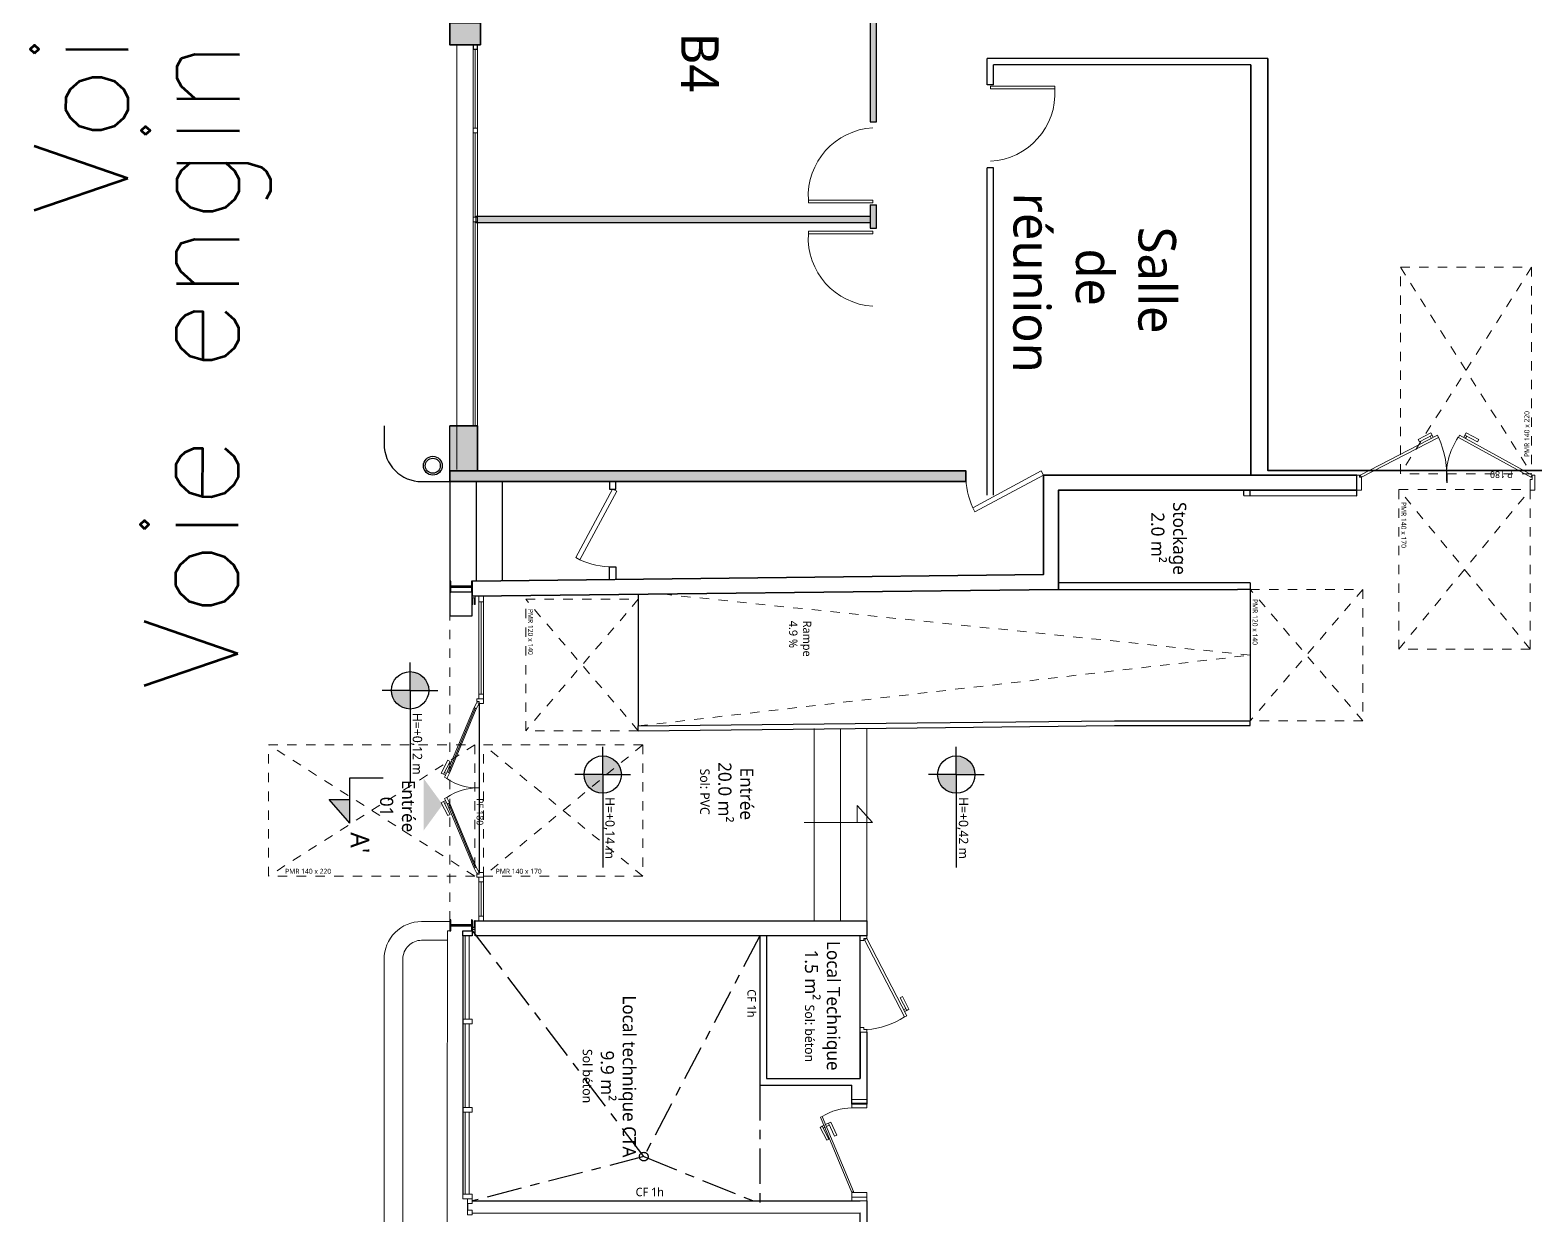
# Model space of a CAD drawing. Extents: x -6460 to -5341, y -3478 to -2628.
# Drawn here: x -6367.52 to -6351.47, y -3285.39 to -3272.76 of the extents above; entities that cross this region are included whole.
import ezdxf

# ---------------------------------------------------------------- set-up
doc = ezdxf.new("R2010")
doc.units = 0
for name, pattern in [('ACAD_ISO03W100', [30, 12, -18]), ('CACHE2', [4.7625, 3.175, -1.5875]), ('CENTER', [2, 1.25, -0.25, 0.25, -0.25])]:
    doc.linetypes.add(name, pattern=pattern)
doc.layers.get('0').update_dxf_attribs({"color": 50, "linetype": 'CONTINUOUS'})
for name, color, linetype in [('11_EPAIS', 4, 'CONTINUOUS'), ('12_MOYEN', 32, 'CONTINUOUS'), ('13_FIN', 6, 'CONTINUOUS'), ('16_GRIS MOYEN', 252, 'CONTINUOUS'), ('17_GRIS CLAIR', 253, 'CONTINUOUS'), ('18_COULEUR', 230, 'CONTINUOUS'), ('22_MOBILIER', 251, 'CONTINUOUS'), ('31_TXT GENERAL', 5, 'CONTINUOUS'), ('32 TXT PARTICULIER', 150, 'CONTINUOUS'), ('33_TXT COTATION', 140, 'CONTINUOUS')]:
    doc.layers.add(name, color=color, linetype=linetype)
doc.layers.add('23_POLY SURFACE', color=211, linetype='CONTINUOUS', plot=False)
for name, color, linetype, lineweight in [('35_PMR', 242, 'CONTINUOUS', 13), ('Ar0- Texte3', 70, 'CONTINUOUS', 15), ('Ar0-Hatch1', 1, 'CONTINUOUS', 5), ('Ar0-Texte1', 144, 'CONTINUOUS', 15), ('Ar0-Texte2', 6, 'CONTINUOUS', 15), ('Ar2-Maçon', 7, 'CONTINUOUS', 35), ('Ar2-Vue-FIN', 9, 'CONTINUOUS', 9), ('Ar6-Cloison', 3, 'CONTINUOUS', 25), ('Ar7-Menuiserie', 4, 'CONTINUOUS', 9), ('Ar7-Porte', 4, 'CONTINUOUS', 9)]:
    doc.layers.add(name, color=color, linetype=linetype, lineweight=lineweight)
doc.layers.get('0').off()
doc.layers.get('Ar0- Texte3').off()
doc.styles.add('arial', font='arial.ttf', dxfattribs={"width": 0.9999})
doc.styles.get("Standard").update_dxf_attribs({"font": 'romans.shx'})

# ---------------------------------------------------------------- blocks, each defined once
blk = doc.blocks.new('porte')
at = {"layer": 'Ar7-Porte', "ltscale": 0.1}
for p, q in [((-0.03, 0.699), (0, 0.699)), ((-0.03, 0), (0, 0))]:
    blk.add_line(p, q, dxfattribs=at)
at = {"layer": 'Ar7-Porte'}
for points in [[(-0.03, 0), (-0.03, 0.699)], [(0, 0), (0, 0.699)]]:
    blk.add_lwpolyline(points, dxfattribs=at)
blk.add_arc((0.043, -0.043), 0.743, 3.3029, 93.3029, dxfattribs=at)
blk = doc.blocks.new('doors 83')
at = {"layer": 'Ar7-Porte'}
blk.add_lwpolyline([(0, 0), (0.731, 0.393), (0.755, 0.349), (0.024, -0.044), (0, 0)], dxfattribs=at)
at = {"layer": 'Ar7-Porte', "ltscale": 0.1}
blk.add_arc((-0.039, -0.005), 0.869, 0.3196, 23.9918, dxfattribs=at)
blk = doc.blocks.new('Altimétrie')
at = {"layer": '17_GRIS CLAIR'}
h = blk.add_hatch(color=256, dxfattribs=at)
h.paths.add_polyline_path([(0, 0.199, 0.414214), (-0.199, 0), (0, 0)])
h.paths.add_polyline_path([(0.199, 0), (0, 0), (0, -0.199, 0.414214)])
at = {"layer": '13_FIN'}
for points in [[(0, 0), (0, 0.297)], [(0, 0), (-0.295, 0)], [(0, 0), (0.989, 0)], [(0, 0), (0, -0.297)]]:
    blk.add_lwpolyline(points, dxfattribs=at)
blk.add_circle((0, 0), 0.199, dxfattribs=at)
blk = doc.blocks.new('120x140')
at = {"linetype": 'ACAD_ISO03W100', "ltscale": 0.005}
for points in [[(1.4, 0), (1.4, -1.2), (0, -1.2), (0, 0), (1.4, 0)], [(0, 0), (1.4, -1.2)], [(1.4, 0), (0, -1.2)]]:
    blk.add_lwpolyline(points, dxfattribs=at)
at = {"linetype": 'ACAD_ISO03W100', "ltscale": 0.005, "insert": (0.102, -1.122), "char_height": 0.05355, "attachment_point": 1, "style": 'arial'}
blk.add_mtext_dynamic_manual_height_columns('{\\fSegoe UI Light|b0|i0|c0|p34;PMR 120 x 140}', width=0.94385, gutter_width=1, heights=[0], dxfattribs=at)
blk = doc.blocks.new('140x220')
at = {"linetype": 'ACAD_ISO03W100', "ltscale": 0.005}
for points in [[(-1.4, 2.2), (0, 2.2), (0, 0), (-1.4, 0), (-1.4, 2.2)], [(-1.4, 2.2), (0, 0)], [(0, 2.2), (-1.4, 0)]]:
    blk.add_lwpolyline(points, dxfattribs=at)
at = {"linetype": 'ACAD_ISO03W100', "ltscale": 0.005, "insert": (-0.078, 0.178), "char_height": 0.05355, "attachment_point": 1, "rotation": 90, "style": 'arial'}
blk.add_mtext_dynamic_manual_height_columns('{\\fSegoe UI Light|b0|i0|c0|p34;PMR 140 x 220}', width=0.94385, gutter_width=1, heights=[0], dxfattribs=at)
blk = doc.blocks.new('140x170')
at = {"linetype": 'ACAD_ISO03W100', "ltscale": 0.005}
for points in [[(-1.4, 1.7), (0, 1.7), (0, 0), (-1.4, 0), (-1.4, 1.7)], [(-1.4, 1.7), (0, 0)], [(0, 1.7), (-1.4, 0)]]:
    blk.add_lwpolyline(points, dxfattribs=at)
at = {"linetype": 'ACAD_ISO03W100', "ltscale": 0.005, "insert": (-0.078, 0.132), "char_height": 0.05355, "attachment_point": 1, "rotation": 90, "style": 'arial'}
blk.add_mtext_dynamic_manual_height_columns('{\\fSegoe UI Light|b0|i0|c0|p34;PMR 140 x 170}', width=0.94385, gutter_width=1, heights=[0], dxfattribs=at)
blk = doc.blocks.new('bp907')
at = {"layer": 'Ar7-Porte'}
for points in [[(0.03, 0.07), (0.853, 0.496), (0.866, 0.472), (0.043, 0.046), (0.03, 0.07)], [(0.648, 0.449), (0.784, 0.519), (0.797, 0.495), (0.661, 0.425), (0.648, 0.449)], [(0.777, 0.485), (0.789, 0.461)], [(0.797, 0.495), (0.809, 0.472)], [(0.03, 0.07), (0, 0.07), (0, 0), (0.05, 0), (0.05, 0.038), (0.03, 0.038), (0.03, 0.07)], [(1, 0.07), (1.03, 0.07), (1.03, 0), (0.98, 0), (0.98, 0.038), (1, 0.038), (1, 0.07)]]:
    blk.add_lwpolyline(points, dxfattribs=at)
at = {"layer": 'Ar7-Porte', "ltscale": 0.1}
blk.add_arc((0.156, 0.011), 0.846, 3.9786, 32.965, dxfattribs=at)
blk = doc.blocks.new('p90160')
at = {"layer": 'Ar7-Porte'}
for points in [[(-0.16, 1.08), (-0.16, 1.04), (0, 1.04), (0, 1.08), (-0.16, 1.08)], [(-0.16, 0.09), (-0.493, 0.891), (-0.475, 0.9), (-0.142, 0.099), (-0.16, 0.09)], [(-0.475, 0.795), (-0.451, 0.807)], [(-0.409, 0.827), (-0.433, 0.816)], [(-0.4, 0.806), (-0.424, 0.795)], [(-0.32, 0.699), (-0.385, 0.838), (-0.409, 0.827), (-0.345, 0.688), (-0.32, 0.699)], [(-0.428, 0.646), (-0.499, 0.782), (-0.475, 0.795), (-0.405, 0.659), (-0.428, 0.646)], [(-0.464, 0.775), (-0.441, 0.787)], [(-0.16, 0.09), (0, 0.09)], [(-0.16, 0.04), (-0.16, 0), (0, 0), (0, 0.04), (-0.16, 0.04)]]:
    blk.add_lwpolyline(points, dxfattribs=at)
for points in [[(-0.16, 0.99), (0, 0.99), (0, 1.04), (-0.16, 1.04)], [(-0.16, 0.04), (0, 0.04), (0, 0.09), (-0.16, 0.09)]]:
    blk.add_lwpolyline(points, close=True, dxfattribs=at)
at = {"layer": 'Ar7-Porte', "ltscale": 0.1}
blk.add_arc((-0.16, 0.395), 0.595, 89.9901, 121.9106, dxfattribs=at)

msp = doc.modelspace()

# ---------------------------------------------------------------- hatches: boundary and pattern name
at = {"layer": '18_COULEUR'}
for points in [[(-6363.32, -3280.742), (-6363.32, -3281.291), (-6363.119, -3281.017)], [(-6364.108, -3280.962), (-6364.329, -3280.962), (-6364.108, -3281.214)]]:
    msp.add_hatch(color=256, dxfattribs=at).paths.add_polyline_path(points)
at = {"layer": 'Ar0-Hatch1', "ltscale": 0.1}
h = msp.add_hatch(color=256, dxfattribs=at)
h.dxf.hatch_style = 1
h.paths.add_polyline_path([(-6361.601, -3229.391), (-6362.991, -3229.385), (-6362.989, -3232.703), (-6362.804, -3232.703), (-6362.804, -3232.703), (-6362.755, -3232.703), (-6362.755, -3229.882), (-6361.602, -3229.885)])
h.paths.add_polyline_path([(-6357.511, -3229.412), (-6359.778, -3229.401), (-6359.78, -3229.891), (-6357.514, -3229.898), (-6357.514, -3229.853), (-6357.514, -3229.853)])
h.paths.add_polyline_path([(-6353.549, -3229.432), (-6355.712, -3229.421), (-6355.714, -3229.903), (-6353.552, -3229.91), (-6353.552, -3229.865), (-6353.551, -3229.865)])
h.paths.add_polyline_path([(-6349.594, -3229.452), (-6351.739, -3229.441), (-6351.74, -3229.915), (-6349.597, -3229.922)])
h.paths.add_polyline_path([(-6345.617, -3229.472), (-6347.753, -3229.461), (-6347.755, -3229.928), (-6345.619, -3229.934), (-6345.619, -3229.889), (-6345.619, -3229.889)])
h.paths.add_polyline_path([(-6341.633, -3229.491), (-6343.785, -3229.481), (-6343.786, -3229.94), (-6341.638, -3229.946), (-6341.638, -3229.901), (-6341.635, -3229.901)])
h.paths.add_polyline_path([(-6338.225, -3229.509), (-6339.804, -3229.501), (-6339.805, -3229.952), (-6338.72, -3229.955), (-6338.72, -3277.426), (-6338.225, -3277.426)])
h.paths.add_polyline_path([(-6360.6, -3237.971), (-6358.509, -3237.971), (-6358.509, -3239.161), (-6358.794, -3239.161), (-6358.794, -3239.449), (-6358.434, -3239.449), (-6358.437, -3237.822), (-6358.513, -3237.822), (-6358.513, -3237.898), (-6360.702, -3237.898), (-6360.702, -3239.298), (-6362.715, -3239.298), (-6362.715, -3239.389), (-6360.711, -3239.389), (-6360.711, -3239.474), (-6360.6, -3239.474)])
h.paths.add_polyline_path([(-6360.599, -3240.263), (-6360.708, -3240.263), (-6360.708, -3240.285), (-6362.985, -3240.285), (-6362.985, -3240.438), (-6360.599, -3240.436), (-6360.599, -3240.374)])
h.paths.add_polyline_path([(-6359.767, -3248.698), (-6360.525, -3248.698), (-6360.525, -3247.934), (-6360.623, -3247.934), (-6360.623, -3248.74), (-6362.98, -3248.74), (-6362.98, -3249.89), (-6362.795, -3249.89), (-6362.795, -3249.89), (-6362.746, -3249.89), (-6362.727, -3249.89), (-6362.727, -3248.933), (-6360.522, -3248.933), (-6360.522, -3248.858), (-6359.767, -3248.858)])
h.paths.add_polyline_path([(-6354.332, -3258.259), (-6363.017, -3258.279), (-6363.017, -3258.556), (-6354.345, -3258.628)])
h.paths.add_polyline_path([(-6357.077, -3248.707), (-6358.989, -3248.707), (-6358.989, -3248.867), (-6358.846, -3248.867), (-6358.846, -3249.085), (-6358.447, -3249.085), (-6358.447, -3248.877), (-6357.905, -3248.877), (-6357.905, -3248.873), (-6357.077, -3248.873)])
h.paths.add_polyline_path([(-6355.396, -3248.729), (-6356.287, -3248.729), (-6356.287, -3248.89), (-6355.396, -3248.89)])
h.paths.add_polyline_path([(-6354.47, -3248.717), (-6354.881, -3248.717), (-6354.881, -3249.095), (-6354.47, -3249.095)])
h.paths.add_polyline_path([(-6346.477, -3248.949), (-6342.857, -3248.949), (-6342.857, -3249.178), (-6342.567, -3249.178), (-6342.567, -3248.964), (-6341.175, -3248.964), (-6341.175, -3249.263), (-6341.035, -3249.263), (-6341.035, -3248.833), (-6342.566, -3248.833), (-6342.566, -3248.871), (-6342.854, -3248.871), (-6342.854, -3248.814), (-6346.974, -3248.814), (-6346.976, -3249.607), (-6346.823, -3249.607), (-6346.823, -3249.198), (-6346.477, -3249.198)])
h.paths.add_polyline_path([(-6354.346, -3251.648), (-6355.396, -3251.648), (-6355.396, -3248.89), (-6355.456, -3248.89), (-6355.456, -3251.638), (-6357.905, -3251.638), (-6357.905, -3248.877), (-6357.993, -3248.877), (-6357.993, -3251.638), (-6362.743, -3251.638), (-6362.743, -3251.81), (-6354.491, -3251.81), (-6354.491, -3251.837), (-6354.346, -3251.837)])
h.paths.add_polyline_path([(-6360.822, -3241.567), (-6361.258, -3241.567), (-6361.258, -3241.522), (-6361.336, -3241.522), (-6361.336, -3241.54), (-6361.337, -3241.564), (-6362.733, -3241.564), (-6362.733, -3241.642), (-6360.94, -3241.642), (-6360.94, -3242.375), (-6360.856, -3242.375), (-6360.866, -3241.637), (-6360.822, -3241.637)])
h.paths.add_polyline_path([(-6358.433, -3240.148), (-6358.506, -3240.148), (-6358.506, -3240.375), (-6360.599, -3240.375), (-6360.599, -3240.436), (-6360.009, -3240.436), (-6360.009, -3240.744), (-6359.929, -3240.744), (-6359.929, -3240.44), (-6358.508, -3240.44), (-6358.508, -3241.58), (-6359.934, -3241.58), (-6359.934, -3241.562), (-6360.01, -3241.562), (-6360.01, -3241.586), (-6360.043, -3241.586), (-6360.043, -3241.648), (-6358.503, -3241.648), (-6358.503, -3242.34), (-6358.433, -3242.34)])
h.paths.add_polyline_path([(-6358.435, -3243.259), (-6358.521, -3243.259), (-6358.521, -3243.307), (-6359.496, -3243.307), (-6359.496, -3243.403), (-6358.525, -3243.403), (-6358.525, -3245.174), (-6362.749, -3245.174), (-6362.749, -3245.076), (-6362.801, -3245.076), (-6362.982, -3245.076), (-6362.982, -3245.288), (-6360.628, -3245.286), (-6360.628, -3246.062), (-6360.537, -3246.062), (-6360.537, -3245.347), (-6358.435, -3245.347)])
h.paths.add_polyline_path([(-6360.385, -3243.304), (-6360.881, -3243.304), (-6360.881, -3243.254), (-6360.91, -3243.254), (-6360.91, -3243.283), (-6360.94, -3243.283), (-6360.94, -3243.31), (-6362.739, -3243.31), (-6362.739, -3243.38), (-6361.295, -3243.38), (-6361.295, -3243.478), (-6361.205, -3243.478), (-6361.205, -3243.385), (-6360.385, -3243.385)])
h.paths.add_polyline_path([(-6358.44, -3234.615), (-6358.307, -3234.482), (-6358.363, -3234.423), (-6358.514, -3234.587), (-6358.511, -3234.681), (-6362.73, -3234.655), (-6362.73, -3234.722), (-6358.514, -3234.753), (-6358.514, -3236.93), (-6358.437, -3236.925)])
h.paths.add_polyline_path([(-6357.533, -3233.705), (-6357.475, -3233.705), (-6357.475, -3233.635), (-6357.529, -3233.635), (-6357.529, -3232.652), (-6357.606, -3232.652), (-6357.606, -3233.67), (-6357.715, -3233.801), (-6357.67, -3233.859)])
h.paths.add_polyline_path([(-6352.012, -3235.178), (-6356.984, -3235.178), (-6356.984, -3238.274), (-6356.899, -3238.274), (-6356.899, -3235.261), (-6354.049, -3235.261), (-6354.049, -3239.25), (-6353.98, -3239.25), (-6353.98, -3235.271), (-6352.012, -3235.271)])
h.paths.add_polyline_path([(-6357.514, -3229.903), (-6357.514, -3229.898), (-6357.622, -3229.897), (-6357.622, -3231.775), (-6357.523, -3231.775)])
h.paths.add_polyline_path([(-6347.954, -3235.199), (-6348.096, -3235.199), (-6348.096, -3239.285), (-6350.49, -3239.285), (-6350.49, -3239.205), (-6350.784, -3239.205), (-6350.784, -3239.268), (-6350.948, -3239.268), (-6350.948, -3239.25), (-6354.049, -3239.25), (-6354.049, -3239.26), (-6354.504, -3239.26), (-6354.504, -3239.165), (-6354.808, -3239.165), (-6354.808, -3239.248), (-6356.976, -3239.248), (-6356.976, -3245.314), (-6355.986, -3245.314), (-6355.986, -3245.146), (-6356.816, -3245.146), (-6356.816, -3239.389), (-6354.807, -3239.389), (-6354.807, -3239.472), (-6354.496, -3239.472), (-6354.496, -3239.404), (-6352.386, -3239.415), (-6350.782, -3239.415), (-6350.782, -3239.487), (-6350.483, -3239.487), (-6350.483, -3239.423), (-6348.102, -3239.423), (-6348.102, -3245.195), (-6350.071, -3245.195), (-6350.071, -3245.354), (-6347.952, -3245.354), (-6347.952, -3244.242), (-6347.902, -3244.242), (-6347.902, -3244.082), (-6347.954, -3244.082)])
h.paths.add_polyline_path([(-6350.833, -3235.187), (-6351.066, -3235.187), (-6351.066, -3235.266), (-6351.032, -3235.266), (-6351.032, -3239.25), (-6350.948, -3239.25), (-6350.948, -3235.279), (-6350.833, -3235.279)])
h.paths.add_polyline_path([(-6348.096, -3235.199), (-6349.946, -3235.199), (-6349.946, -3235.282), (-6348.096, -3235.282)], flags=17)
h.paths.add_polyline_path([(-6346.823, -3235.231), (-6346.977, -3235.231), (-6346.977, -3245.759), (-6346.823, -3245.759), (-6346.823, -3239.505), (-6346.49, -3239.505), (-6346.49, -3239.452), (-6342.831, -3239.452), (-6342.831, -3239.539), (-6342.522, -3239.539), (-6342.522, -3239.478), (-6338.72, -3239.478), (-6338.72, -3239.327), (-6342.523, -3239.327), (-6342.523, -3239.225), (-6342.852, -3239.225), (-6342.852, -3239.301), (-6344.005, -3239.301), (-6346.493, -3239.288), (-6346.493, -3239.215), (-6346.823, -3239.215)])
h.paths.add_polyline_path([(-6345.087, -3235.231), (-6346.823, -3235.231), (-6346.823, -3235.295), (-6345.087, -3235.295)], flags=17)
h.paths.add_polyline_path([(-6343.348, -3235.234), (-6344.203, -3235.227), (-6344.203, -3235.305), (-6344.085, -3235.305), (-6344.085, -3239.288), (-6344.005, -3239.288), (-6344.005, -3235.303), (-6343.348, -3235.303)])
h.paths.add_polyline_path([(-6338.72, -3235.245), (-6341.713, -3235.244), (-6341.722, -3235.058), (-6341.795, -3235.061), (-6341.795, -3235.246), (-6342.457, -3235.238), (-6342.457, -3235.308), (-6338.72, -3235.308)])
h.paths.add_polyline_path([(-6346.83, -3250.6), (-6346.978, -3250.6), (-6346.978, -3251.684), (-6352.195, -3251.684), (-6352.195, -3256.871), (-6352.042, -3256.871), (-6352.042, -3251.86), (-6346.999, -3251.86), (-6346.999, -3258.344), (-6352.042, -3258.344), (-6352.042, -3257.756), (-6352.186, -3257.756), (-6352.186, -3258.668), (-6347.554, -3258.668), (-6347.554, -3259.151), (-6347.405, -3259.151), (-6347.405, -3258.693), (-6341.218, -3258.693), (-6341.218, -3258.78), (-6341.074, -3258.78), (-6341.074, -3258.703), (-6340.204, -3258.703), (-6340.204, -3250.287), (-6341.038, -3250.287), (-6341.038, -3250.145), (-6341.185, -3250.145), (-6341.185, -3250.44), (-6340.38, -3250.44), (-6340.38, -3258.365), (-6346.83, -3258.365)])
h.paths.add_polyline_path([(-6362.744, -3262.331), (-6362.973, -3262.331), (-6362.972, -3263.314), (-6362.812, -3263.313), (-6362.812, -3263.313), (-6362.763, -3263.313), (-6362.744, -3263.313)])
h.paths.add_polyline_path([(-6362.717, -3272.686), (-6363.043, -3272.686), (-6363.043, -3272.919), (-6362.717, -3272.919)])
h.paths.add_polyline_path([(-6350.431, -3267.809), (-6350.952, -3267.809), (-6350.952, -3268.404), (-6350.431, -3268.404)])
h.paths.add_polyline_path([(-6346.406, -3267.809), (-6346.927, -3267.809), (-6346.927, -3268.404), (-6346.406, -3268.404)])
h.paths.add_polyline_path([(-6342.442, -3267.809), (-6342.963, -3267.809), (-6342.963, -3268.404), (-6342.442, -3268.404)])
h.paths.add_polyline_path([(-6358.563, -3274.748), (-6362.746, -3274.748), (-6362.746, -3274.756), (-6362.746, -3274.806), (-6362.746, -3274.817), (-6358.563, -3274.817)])
h.paths.add_polyline_path([(-6358.494, -3274.627), (-6358.563, -3274.627), (-6358.563, -3274.874), (-6358.494, -3274.874)])
h.paths.add_polyline_path([(-6358.494, -3269.089), (-6358.563, -3269.089), (-6358.563, -3273.742), (-6358.494, -3273.742)])
h.paths.add_polyline_path([(-6358.563, -3270.479), (-6362.763, -3270.479), (-6362.763, -3270.548), (-6358.563, -3270.548)])
h.paths.add_polyline_path([(-6354.322, -3266.893), (-6354.073, -3266.893), (-6354.073, -3266.728), (-6354.339, -3266.728), (-6354.345, -3262.11), (-6354.345, -3261.265), (-6357.314, -3261.265), (-6357.314, -3261.446), (-6354.512, -3261.464), (-6354.512, -3262.11), (-6354.494, -3267.847), (-6354.876, -3267.847), (-6354.876, -3268.279), (-6354.504, -3268.279), (-6354.504, -3271.817), (-6357.245, -3271.817), (-6357.245, -3271.627), (-6357.314, -3271.627), (-6357.314, -3271.886), (-6354.322, -3271.886)])
h.paths.add_polyline_path([(-6357.245, -3262.545), (-6357.314, -3262.545), (-6357.314, -3268.21), (-6357.245, -3268.21)], flags=17)
h.paths.add_polyline_path([(-6357.245, -3268.21), (-6357.314, -3268.21), (-6357.314, -3268.279), (-6357.245, -3268.279)], flags=17)
h.paths.add_polyline_path([(-6354.876, -3268.21), (-6357.245, -3268.21), (-6357.245, -3268.279), (-6354.876, -3268.279)], flags=17)
h.paths.add_polyline_path([(-6357.245, -3268.279), (-6357.314, -3268.279), (-6357.314, -3270.742), (-6357.245, -3270.742)], flags=17)
h.paths.add_polyline_path([(-6358.563, -3267.612), (-6358.89, -3267.612), (-6358.89, -3267.978), (-6362.722, -3267.978), (-6362.722, -3267.926), (-6363.026, -3267.926), (-6363.026, -3268.156), (-6362.719, -3268.156), (-6362.719, -3268.12), (-6358.563, -3268.12)])
h.paths.add_polyline_path([(-6358.494, -3266.145), (-6358.563, -3266.145), (-6358.563, -3268.204), (-6358.494, -3268.204)])
h.paths.add_polyline_path([(-6358.563, -3265.131), (-6362.763, -3265.131), (-6362.763, -3265.2), (-6358.563, -3265.2)])
h.paths.add_polyline_path([(-6358.494, -3265.08), (-6358.533, -3265.08), (-6358.533, -3265.083), (-6358.563, -3265.083), (-6358.563, -3265.257), (-6358.533, -3265.257), (-6358.494, -3265.26)])
h.paths.add_polyline_path([(-6361.404, -3261.264), (-6361.592, -3261.264), (-6361.592, -3260.828), (-6361.701, -3260.828), (-6361.701, -3261.255), (-6362.973, -3261.255), (-6362.973, -3261.45), (-6362.755, -3261.45), (-6362.755, -3261.414), (-6361.404, -3261.414)])
h.paths.add_polyline_path([(-6358.494, -3261.265), (-6360.612, -3261.265), (-6360.612, -3261.426), (-6358.494, -3261.439)])
h.paths.add_polyline_path([(-6358.494, -3261.439), (-6358.563, -3261.439), (-6358.563, -3264.195), (-6358.494, -3264.195)])
h.paths.add_polyline_path([(-6357.245, -3261.447), (-6357.314, -3261.446), (-6357.314, -3261.66), (-6357.245, -3261.66)], flags=17)
h.paths.add_polyline_path([(-6347.414, -3260.139), (-6347.549, -3260.139), (-6347.549, -3260.644), (-6352.196, -3260.644), (-6352.196, -3261.037), (-6352.055, -3261.037), (-6352.055, -3260.785), (-6347.55, -3260.785), (-6347.55, -3266.76), (-6352.048, -3266.76), (-6352.048, -3261.918), (-6352.2, -3261.918), (-6352.2, -3266.737), (-6352.48, -3266.737), (-6352.48, -3266.893), (-6347.577, -3266.922), (-6347.577, -3267.047), (-6347.393, -3267.047), (-6347.393, -3266.923), (-6339.772, -3266.969), (-6339.772, -3266.798), (-6340.224, -3266.807), (-6340.224, -3259.839), (-6341.054, -3259.839), (-6341.054, -3259.679), (-6341.208, -3259.679), (-6341.208, -3259.955), (-6340.356, -3259.955), (-6340.356, -3266.803), (-6347.4, -3266.768)])
h.paths.add_polyline_path([(-6360.206, -3237.668), (-6360.214, -3240.588), (-6359.254, -3240.59), (-6359.246, -3237.671)], flags=9)
h.paths.add_polyline_path([(-6357.514, -3232.693), (-6344.051, -3232.585), (-6344.068, -3230.336), (-6357.532, -3230.443)], flags=9)
h.paths.add_polyline_path([(-6354.519, -3278.807), (-6354.519, -3279.289), (-6354.39, -3279.289), (-6354.39, -3278.807)], flags=9)
h.paths.add_polyline_path([(-6362.243, -3278.911), (-6362.243, -3279.394), (-6362.114, -3279.394), (-6362.114, -3278.911)], flags=9)
h.paths.add_polyline_path([(-6362.573, -3281.789), (-6362.092, -3281.789), (-6362.092, -3281.661), (-6362.573, -3281.661)], flags=9)
h.paths.add_polyline_path([(-6351.5, -3277.333), (-6351.5, -3276.838), (-6351.628, -3276.838), (-6351.628, -3277.333)], flags=9)
h.paths.add_polyline_path([(-6352.934, -3277.773), (-6352.934, -3278.254), (-6352.805, -3278.254), (-6352.805, -3277.773)], flags=9)
h.paths.add_polyline_path([(-6362.802, -3280.923), (-6362.802, -3281.231), (-6362.631, -3281.231), (-6362.631, -3280.923)], flags=9)
h.paths.add_polyline_path([(-6351.686, -3277.421), (-6351.947, -3277.421), (-6351.947, -3277.592), (-6351.686, -3277.592)], flags=9)
h.paths.add_polyline_path([(-6359.353, -3282.437), (-6359.353, -3283.86), (-6358.78, -3283.86), (-6358.78, -3282.437)], flags=9)
h.paths.add_polyline_path([(-6363.882, -3280.701), (-6363.882, -3281.304), (-6363.31, -3281.304), (-6363.31, -3280.701)], flags=9)
h.paths.add_polyline_path([(-6359.482, -3279.025), (-6359.482, -3279.443), (-6359.118, -3279.443), (-6359.118, -3279.025)], flags=9)
h.paths.add_polyline_path([(-6361.449, -3280.899), (-6361.449, -3281.62), (-6361.209, -3281.62), (-6361.209, -3280.899)], flags=9)
h.paths.add_polyline_path([(-6361.713, -3282.998), (-6361.713, -3284.786), (-6360.956, -3284.786), (-6360.956, -3282.998)], flags=9)
at = {"layer": 'Ar0-Hatch1'}
for points in [[(-6362.746, -3277.459), (-6362.746, -3276.981), (-6363.043, -3276.981), (-6363.043, -3277.459)], [(-6357.543, -3277.459), (-6363.043, -3277.459), (-6363.043, -3277.575), (-6357.543, -3277.575)]]:
    msp.add_hatch(color=256, dxfattribs=at).paths.add_polyline_path(points)

# ---------------------------------------------------------------- linework, layer by layer
at = {"layer": '11_EPAIS'}
for points in [[(-6358.563, -3273.742), (-6358.494, -3273.742)], [(-6357.245, -3274.232), (-6357.314, -3274.232)], [(-6363.043, -3277.459), (-6363.043, -3276.981)], [(-6353.374, -3277.726), (-6353.374, -3277.505)], [(-6363.043, -3278.635), (-6363.043, -3278.755), (-6363.033, -3278.755), (-6363.033, -3278.7), (-6362.813, -3278.7), (-6362.813, -3278.755), (-6362.803, -3278.755), (-6362.803, -3278.635), (-6362.813, -3278.635), (-6362.813, -3278.69), (-6363.033, -3278.69), (-6363.033, -3278.635), (-6363.043, -3278.635)], [(-6363.043, -3278.755), (-6363.043, -3279.005), (-6362.803, -3279.005), (-6362.803, -3278.755), (-6363.043, -3278.755)], [(-6363.043, -3282.245), (-6363.043, -3282.365), (-6363.033, -3282.365), (-6363.033, -3282.31), (-6362.813, -3282.31), (-6362.813, -3282.365), (-6362.803, -3282.365), (-6362.803, -3282.245), (-6362.813, -3282.245), (-6362.813, -3282.3), (-6363.033, -3282.3), (-6363.033, -3282.245), (-6363.043, -3282.245)]]:
    msp.add_lwpolyline(points, dxfattribs=at)
at = {"layer": '12_MOYEN'}
for points in [[(-6354.579, -3277.725), (-6354.579, -3277.665)], [(-6354.579, -3277.725), (-6353.374, -3277.726)], [(-6354.509, -3277.725), (-6354.509, -3277.665)], [(-6354.509, -3278.655), (-6356.553, -3278.655)], [(-6356.553, -3278.725), (-6354.645, -3278.725)], [(-6354.509, -3278.655), (-6354.509, -3278.725), (-6354.645, -3278.725)], [(-6358.497, -3278.747), (-6358.497, -3278.747)], [(-6362.803, -3282.415), (-6362.903, -3282.415), (-6362.903, -3282.365), (-6362.803, -3282.365), (-6362.803, -3282.415)], [(-6359.737, -3282.415), (-6359.737, -3284.008), (-6358.757, -3284.008)], [(-6359.667, -3282.415), (-6359.667, -3283.938), (-6358.667, -3283.938)], [(-6358.667, -3283.445), (-6358.667, -3283.938)], [(-6358.597, -3283.445), (-6358.597, -3284.211)], [(-6358.598, -3284.211), (-6358.757, -3284.211), (-6358.757, -3284.008)]]:
    msp.add_lwpolyline(points, dxfattribs=at)
for points in [[(-6362.773, -3282.345), (-6362.773, -3282.255), (-6362.78, -3282.255), (-6362.78, -3282.327), (-6362.797, -3282.327), (-6362.797, -3282.255), (-6362.803, -3282.255), (-6362.803, -3282.345)], [(-6358.597, -3282.255), (-6358.597, -3282.415), (-6362.773, -3282.415), (-6362.773, -3282.256)]]:
    msp.add_lwpolyline(points, close=True, dxfattribs=at)
for radius in [0.1, 0.08]:
    msp.add_circle((-6363.224, -3277.406), radius, dxfattribs=at)
at = {"layer": '16_GRIS MOYEN'}
msp.add_lwpolyline([(-6363.743, -3276.981), (-6363.743, -3277.175, 0.414214), (-6363.343, -3277.575), (-6363.043, -3277.575)], format="xyb", dxfattribs=at)
for points in [[(-6363.043, -3277.575), (-6363.043, -3278.635)], [(-6362.763, -3277.575), (-6362.763, -3278.635)], [(-6362.483, -3277.575), (-6362.483, -3278.635)]]:
    msp.add_lwpolyline(points, dxfattribs=at)
at = {"layer": '17_GRIS CLAIR'}
for points in [[(-6362.731, -3279.94), (-6362.731, -3281.74)], [(-6362.904, -3282.415), (-6362.904, -3285.171)]]:
    msp.add_lwpolyline(points, dxfattribs=at)
at = {"layer": '17_GRIS CLAIR', "linetype": 'CENTER', "ltscale": 0.3}
for points in [[(-6360.975, -3284.77), (-6362.803, -3282.355)], [(-6359.737, -3282.415), (-6360.975, -3284.77)], [(-6359.737, -3284.008), (-6359.737, -3285.271)], [(-6360.975, -3284.77), (-6362.803, -3285.241)], [(-6360.975, -3284.77), (-6359.737, -3285.271)]]:
    msp.add_lwpolyline(points, dxfattribs=at)
msp.add_circle((-6360.975, -3284.77), 0.0461, dxfattribs=at)
at = {"layer": '18_COULEUR'}
for points in [[(-6364.108, -3281.214), (-6364.108, -3280.733), (-6363.752, -3280.733)], [(-6364.108, -3281.214), (-6364.329, -3280.962), (-6364.108, -3280.962)]]:
    msp.add_lwpolyline(points, dxfattribs=at)
at = {"layer": '22_MOBILIER'}
for points in [[(-6354.509, -3278.725), (-6354.509, -3280.125)], [(-6361.033, -3278.78), (-6361.033, -3280.18)], [(-6361.033, -3280.18), (-6358.062, -3280.148), (-6355.955, -3280.125), (-6354.509, -3280.125)], [(-6361.033, -3280.23), (-6358.061, -3280.198), (-6355.955, -3280.175), (-6354.509, -3280.175)], [(-6361.033, -3280.23), (-6361.033, -3280.18)], [(-6354.509, -3280.175), (-6354.509, -3280.125)]]:
    msp.add_lwpolyline(points, dxfattribs=at)
at = {"layer": '23_POLY SURFACE'}
msp.add_lwpolyline([(-6358.667, -3283.938), (-6358.667, -3282.415), (-6359.667, -3282.415), (-6359.667, -3283.938)], close=True, dxfattribs=at)
at = {"layer": 'Ar2-Maçon'}
msp.add_lwpolyline([(-6362.717, -3272.686), (-6362.717, -3272.919), (-6363.043, -3272.919), (-6363.043, -3272.686)], close=True, dxfattribs=at)
at = {"layer": 'Ar2-Maçon', "ltscale": 0.3}
for points in [[(-6338.72, -3277.456), (-6354.322, -3277.456), (-6354.322, -3273.066)], [(-6354.504, -3273.135), (-6354.504, -3277.505)], [(-6363.043, -3276.981), (-6362.746, -3276.981)], [(-6362.746, -3277.459), (-6362.746, -3276.981)], [(-6357.543, -3277.575), (-6363.043, -3277.575), (-6363.043, -3277.459), (-6357.543, -3277.459), (-6357.543, -3277.575)], [(-6353.374, -3277.505), (-6356.713, -3277.505), (-6356.713, -3278.565), (-6362.803, -3278.635), (-6362.803, -3278.795), (-6356.553, -3278.725), (-6356.553, -3277.665), (-6353.374, -3277.665)]]:
    msp.add_lwpolyline(points, dxfattribs=at)
at = {"layer": 'Ar2-Vue-FIN'}
for points in [[(-6362.967, -3272.919), (-6362.967, -3277.447)], [(-6359.157, -3282.255), (-6359.157, -3280.207)], [(-6358.877, -3282.255), (-6358.877, -3280.207)], [(-6358.597, -3282.255), (-6358.597, -3280.204)], [(-6359.266, -3281.21), (-6358.537, -3281.21), (-6358.699, -3281.028), (-6358.699, -3281.21)], [(-6363.043, -3282.365), (-6363.068, -3282.365), (-6363.073, -3287.125), (-6363.043, -3287.125)]]:
    msp.add_lwpolyline(points, dxfattribs=at)
at = {"layer": 'Ar2-Vue-FIN', "linetype": 'CACHE2', "ltscale": 0.03}
for points in [[(-6361.033, -3280.18), (-6354.509, -3279.425), (-6360.723, -3278.78)], [(-6363.043, -3282.255), (-6363.043, -3279.005)]]:
    msp.add_lwpolyline(points, dxfattribs=at)
at = {"layer": 'Ar2-Vue-FIN'}
for points in [[(-6363.043, -3282.264), (-6363.343, -3282.264, 0.414214), (-6363.743, -3282.664), (-6363.743, -3296.595, 0.414214), (-6363.343, -3296.995), (-6363.043, -3296.995)], [(-6363.068, -3282.464), (-6363.343, -3282.464, 0.414214), (-6363.543, -3282.664), (-6363.543, -3296.595, 0.414214), (-6363.343, -3296.795), (-6363.043, -3296.795)]]:
    msp.add_lwpolyline(points, format="xyb", dxfattribs=at)
at = {"layer": 'Ar6-Cloison'}
for points in [[(-6358.563, -3269.089), (-6358.563, -3273.742)], [(-6358.494, -3273.742), (-6358.494, -3269.089)], [(-6362.746, -3272.919), (-6362.795, -3272.919), (-6362.795, -3272.968), (-6362.746, -3272.968), (-6362.746, -3272.919)], [(-6357.314, -3273.346), (-6357.314, -3273.066)], [(-6354.322, -3273.066), (-6357.314, -3273.066)], [(-6357.245, -3273.346), (-6357.245, -3273.135)], [(-6354.504, -3273.135), (-6357.245, -3273.135)], [(-6357.245, -3273.346), (-6357.314, -3273.346)], [(-6357.314, -3277.719), (-6357.314, -3274.232)], [(-6357.245, -3277.719), (-6357.245, -3274.232)], [(-6358.563, -3274.627), (-6358.563, -3274.874)], [(-6358.563, -3274.627), (-6358.494, -3274.627)], [(-6358.494, -3274.874), (-6358.494, -3274.627)], [(-6358.563, -3274.817), (-6362.763, -3274.817), (-6362.763, -3274.748), (-6358.563, -3274.748)], [(-6358.563, -3274.874), (-6358.494, -3274.874)], [(-6361.342, -3277.575), (-6361.342, -3277.655), (-6361.272, -3277.655), (-6361.272, -3277.575)], [(-6361.342, -3278.619), (-6361.342, -3278.485), (-6361.272, -3278.485), (-6361.272, -3278.619)], [(-6362.853, -3285.271), (-6362.853, -3285.341)], [(-6362.803, -3285.241), (-6358.667, -3285.241)], [(-6358.597, -3285.241), (-6358.598, -3285.842), (-6358.667, -3285.842), (-6358.667, -3285.37)], [(-6358.597, -3285.241), (-6358.597, -3285.37)], [(-6362.803, -3285.371), (-6358.667, -3285.37)]]:
    msp.add_lwpolyline(points, dxfattribs=at)
at = {"layer": 'Ar7-Menuiserie'}
for points in [[(-6362.795, -3272.919), (-6362.795, -3273.857)], [(-6362.795, -3273.807), (-6362.795, -3272.968)], [(-6362.771, -3272.968), (-6362.771, -3273.807)], [(-6362.746, -3273.807), (-6362.746, -3272.968)], [(-6362.746, -3273.807), (-6362.795, -3273.807), (-6362.795, -3273.857), (-6362.746, -3273.857), (-6362.746, -3273.807)], [(-6362.795, -3274.756), (-6362.795, -3273.857)], [(-6362.771, -3273.857), (-6362.771, -3274.756)], [(-6362.746, -3274.756), (-6362.746, -3273.857)], [(-6362.746, -3274.756), (-6362.795, -3274.756), (-6362.795, -3274.806), (-6362.746, -3274.806), (-6362.746, -3274.756)], [(-6362.795, -3276.981), (-6362.795, -3274.806)], [(-6362.771, -3274.806), (-6362.771, -3276.981)], [(-6362.746, -3276.981), (-6362.746, -3274.806)], [(-6362.685, -3278.795), (-6362.735, -3278.795), (-6362.735, -3278.856), (-6362.685, -3278.856), (-6362.685, -3278.795)], [(-6362.735, -3279.84), (-6362.735, -3278.856)], [(-6362.71, -3278.856), (-6362.71, -3279.84)], [(-6362.685, -3279.84), (-6362.685, -3278.856)], [(-6362.685, -3279.89), (-6362.735, -3279.89), (-6362.735, -3279.84), (-6362.685, -3279.84), (-6362.685, -3279.89)], [(-6362.685, -3281.79), (-6362.735, -3281.79), (-6362.735, -3281.84), (-6362.685, -3281.84), (-6362.685, -3281.79)], [(-6362.735, -3282.206), (-6362.735, -3281.84)], [(-6362.71, -3281.84), (-6362.71, -3282.206)], [(-6362.685, -3282.206), (-6362.685, -3281.84)], [(-6362.685, -3282.256), (-6362.735, -3282.256), (-6362.735, -3282.206), (-6362.685, -3282.206), (-6362.685, -3282.256)], [(-6362.803, -3283.355), (-6362.903, -3283.355), (-6362.903, -3283.305), (-6362.803, -3283.305), (-6362.803, -3283.355)], [(-6362.803, -3284.295), (-6362.903, -3284.295), (-6362.903, -3284.245), (-6362.803, -3284.245), (-6362.803, -3284.295)], [(-6362.804, -3285.221), (-6362.904, -3285.221), (-6362.904, -3285.171), (-6362.804, -3285.171), (-6362.804, -3285.221)], [(-6362.803, -3285.271), (-6362.853, -3285.271), (-6362.853, -3285.221), (-6362.803, -3285.221), (-6362.803, -3285.271)], [(-6362.803, -3285.391), (-6362.853, -3285.391), (-6362.853, -3285.341), (-6362.803, -3285.341), (-6362.803, -3285.391)]]:
    msp.add_lwpolyline(points, dxfattribs=at)
for points in [[(-6362.773, -3278.795), (-6362.773, -3278.885), (-6362.78, -3278.885), (-6362.78, -3278.814), (-6362.797, -3278.814), (-6362.797, -3278.885), (-6362.803, -3278.885), (-6362.803, -3278.795)], [(-6362.835, -3282.415), (-6362.835, -3283.305), (-6362.878, -3283.305), (-6362.878, -3282.415)], [(-6362.835, -3283.355), (-6362.835, -3284.245), (-6362.878, -3284.245), (-6362.878, -3283.355)], [(-6362.835, -3284.295), (-6362.835, -3285.171), (-6362.878, -3285.171), (-6362.878, -3284.295)]]:
    msp.add_lwpolyline(points, close=True, dxfattribs=at)
at = {"layer": 'Ar7-Porte'}
for points in [[(-6353.337, -3277.505), (-6352.514, -3277.08), (-6352.502, -3277.104), (-6353.324, -3277.529), (-6353.337, -3277.505)], [(-6352.719, -3277.126), (-6352.583, -3277.056), (-6352.57, -3277.08), (-6352.706, -3277.15), (-6352.719, -3277.126)], [(-6352.591, -3277.091), (-6352.579, -3277.114)], [(-6352.57, -3277.08), (-6352.558, -3277.104)], [(-6351.504, -3277.505), (-6352.277, -3277.08), (-6352.29, -3277.104), (-6351.517, -3277.529), (-6351.504, -3277.505)], [(-6352.221, -3277.08), (-6352.233, -3277.104)], [(-6352.073, -3277.126), (-6352.209, -3277.056), (-6352.221, -3277.08), (-6352.086, -3277.15), (-6352.073, -3277.126)], [(-6352.201, -3277.091), (-6352.213, -3277.114)], [(-6353.344, -3277.505), (-6353.374, -3277.505), (-6353.374, -3277.665), (-6353.324, -3277.665), (-6353.324, -3277.529), (-6353.344, -3277.529), (-6353.344, -3277.505)], [(-6351.504, -3277.505), (-6351.474, -3277.505), (-6351.474, -3277.665), (-6351.524, -3277.665), (-6351.524, -3277.552), (-6351.504, -3277.552), (-6351.504, -3277.505)], [(-6362.784, -3279.984), (-6363.07, -3280.67)], [(-6363.058, -3280.677), (-6362.773, -3279.99)], [(-6363.046, -3280.683), (-6362.761, -3279.997)], [(-6362.784, -3279.984), (-6362.761, -3279.997), (-6362.731, -3279.94), (-6362.755, -3279.928), (-6362.784, -3279.984)], [(-6362.755, -3279.92), (-6362.755, -3279.89), (-6362.685, -3279.89), (-6362.685, -3279.94), (-6362.731, -3279.94), (-6362.731, -3279.92), (-6362.755, -3279.92)], [(-6363.064, -3280.546), (-6363.134, -3280.682), (-6363.111, -3280.694), (-6363.04, -3280.559), (-6363.064, -3280.546)], [(-6363.111, -3280.694), (-6363.087, -3280.707)], [(-6363.1, -3280.674), (-6363.077, -3280.686)], [(-6363.075, -3280.739), (-6363.099, -3280.727), (-6363.07, -3280.67), (-6363.046, -3280.683), (-6363.075, -3280.74), (-6363.099, -3280.727), (-6363.07, -3280.67)], [(-6363.064, -3281.135), (-6363.134, -3280.999), (-6363.111, -3280.986), (-6363.04, -3281.122), (-6363.064, -3281.135)], [(-6363.111, -3280.986), (-6363.087, -3280.974)], [(-6363.075, -3280.941), (-6363.099, -3280.954), (-6363.07, -3281.01), (-6363.046, -3280.998), (-6363.075, -3280.941), (-6363.099, -3280.954), (-6363.07, -3281.01)], [(-6363.1, -3281.007), (-6363.077, -3280.994)], [(-6362.784, -3281.697), (-6363.07, -3281.01)], [(-6363.058, -3281.004), (-6362.773, -3281.69)], [(-6363.046, -3280.998), (-6362.761, -3281.684)], [(-6362.784, -3281.697), (-6362.761, -3281.684), (-6362.731, -3281.74), (-6362.755, -3281.753), (-6362.784, -3281.697)], [(-6362.755, -3281.76), (-6362.755, -3281.79), (-6362.685, -3281.79), (-6362.685, -3281.74), (-6362.731, -3281.74), (-6362.731, -3281.76), (-6362.755, -3281.76)]]:
    msp.add_lwpolyline(points, dxfattribs=at)
at = {"layer": 'Ar7-Porte', "ltscale": 0.1}
for centre, radius, start, end in [((-6353.509, -3277.541), 1.099, 357.4711, 23.4884), ((-6351.703, -3277.508), 0.714, 145.4318, 186.5499)]:
    msp.add_arc(centre, radius, start, end, dxfattribs=at)
at = {"layer": 'Ar7-Porte'}
for centre, start, end in [((-6362.746, -3280.254), 235.92, 271.4264), ((-6362.746, -3281.427), 88.5736, 124.08)]:
    msp.add_arc(centre, 0.587, start, end, dxfattribs=at)

# ---------------------------------------------------------------- block references
at = {"layer": '12_MOYEN', "rotation": 270}
for p in [(-6363.466, -3279.8), (-6361.413, -3280.698), (-6357.643, -3280.698)]:
    msp.add_blockref('Altimétrie', p, dxfattribs=at)
at = {"layer": '35_PMR'}
msp.add_blockref('140x220', (-6351.509, -3277.491), dxfattribs=at)
for name, p, rotation in [('140x170', (-6352.924, -3277.661), 180), ('120x140', (-6353.309, -3278.725), 270), ('120x140', (-6361.033, -3278.83), 270), ('140x220', (-6364.976, -3281.78), 270), ('140x170', (-6362.685, -3281.78), 270)]:
    msp.add_blockref(name, p, dxfattribs=dict(at, rotation=rotation))
at = {"layer": 'Ar0- Texte3'}
msp.add_blockref('p90160', (-6358.597, -3285.241), dxfattribs=at)
at = {"layer": 'Ar7-Porte', "yscale": 0.983492899062769, "zscale": 0.983492899062769}
for p, xscale, rotation in [((-6357.279, -3273.39), 0.983492899062769, 270), ((-6358.533, -3274.576), 0.983492899062769, 89.99999999999999), ((-6358.533, -3274.934), -0.983492899062769, 90)]:
    msp.add_blockref('porte', p, dxfattribs=dict(at, xscale=xscale, rotation=rotation))
at = {"layer": 'Ar7-Porte'}
for name, p, rotation in [('doors 83', (-6356.713, -3277.505), 180), ('bp907', (-6358.667, -3282.415), 270)]:
    msp.add_blockref(name, p, dxfattribs=dict(at, rotation=rotation))
at = {"layer": 'Ar7-Porte', "xscale": -1, "rotation": 90}
msp.add_blockref('doors 83', (-6361.307, -3277.655), dxfattribs=at)

# ---------------------------------------------------------------- texts
at = {"layer": '18_COULEUR', "insert": (-6363.901, -3281.312), "char_height": 0.2, "attachment_point": 1, "rotation": 270, "style": 'arial'}
msp.add_mtext_dynamic_manual_height_columns("{\\fSegoe UI Light|b0|i0|c0|p34;A'}", width=0.36163, gutter_width=1, heights=[0], dxfattribs=at)
at = {"layer": '31_TXT GENERAL', "insert": (-6359.188, -3279.058), "char_height": 0.08925, "attachment_point": 1, "rotation": 270, "style": 'arial'}
msp.add_mtext_dynamic_manual_height_columns('{\\fSegoe UI Light|b0|i0|c0|p34;Rampe \\P4.9 %}', width=3.7446, gutter_width=1, heights=[0], dxfattribs=at)
at = {"layer": '32 TXT PARTICULIER', "insert": (-6359.78, -3282.986), "char_height": 0.08925, "attachment_point": 1, "rotation": 270, "style": 'arial'}
msp.add_mtext_dynamic_manual_height_columns('{\\fSegoe UI Light|b0|i0|c0|p34;CF 1h}', width=1.98322, gutter_width=1, heights=[0], dxfattribs=at)
at = {"layer": '32 TXT PARTICULIER', "insert": (-6361.062, -3285.102), "char_height": 0.08925, "attachment_point": 1, "style": 'arial'}
msp.add_mtext_dynamic_manual_height_columns('{\\fSegoe UI Light|b0|i0|c0|p34;CF 1h}', width=1.98322, gutter_width=1, heights=[0], dxfattribs=at)
at = {"layer": '33_TXT COTATION', "attachment_point": 1, "style": 'arial'}
for s, width, insert, char_height, rotation in [('{\\fSegoe UI Light|b0|i0|c0|p34;P 180 }', 0.41955, (-6351.713, -3277.537), 0.0714, 180), ('{\\fSegoe UI Light|b0|i0|c0|p34;H=+0,12 m}', 2.3788, (-6363.338, -3280.039), 0.1, 270), ('\\pi0.46011;{\\fSegoe UI Light|b0|i0|c0|p34;\\W0.99739;Entrée\\P\\pi0.6406;\\W1;01}', 1.42637, (-6363.413, -3280.294), 0.14, 270), ('{\\fSegoe UI Light|b0|i0|c0|p34;PF 180 }', 0.41955, (-6362.686, -3280.95), 0.0714, 270), ('{\\fSegoe UI Light|b0|i0|c0|p34;H=+0,14 m}', 2.3788, (-6361.285, -3280.937), 0.1, 270), ('{\\fSegoe UI Light|b0|i0|c0|p34;H=+0,42 m}', 2.3788, (-6357.516, -3280.937), 0.1, 270)]:
    msp.add_mtext_dynamic_manual_height_columns(s, width=width, gutter_width=1, heights=[0], dxfattribs=dict(at, insert=insert, char_height=char_height, rotation=rotation))
at = {"layer": 'Ar0-Texte1', "attachment_point": 1, "style": 'arial'}
for s, width, insert, char_height, rotation in [('\\pi0.43775;{\\fSegoe UI Light|b0|i0|c0|p34;\\W0.99739;B4}', 1.42637, (-6360.174, -3272.354), 0.4, 269.8435), ('\\pi0.20197;{\\fSegoe UI Light|b0|i0|c0|p34;\\W0.99739;Salle \\P\\pi0.43483;de \\P\\pi-0.15748;réunion}', 1.42637, (-6355.299, -3274.658), 0.4, 269.8435), ('\\pi0.34525;{\\fSegoe UI Light|b0|i0|c0|p34;\\W0.99739;Stockage\\P\\pi0.45403;\\W1;2.0 m²}', 1.42637, (-6355.191, -3277.448), 0.14, 270), ('\\pi0.46011;{\\fSegoe UI Light|b0|i0|c0|p34;\\W0.99739;Entrée\\P\\pi0.40253;\\W1;20.0 m²\\P\\pi0.47078;\\H0.71429x;Sol: PVC}', 1.42637, (-6359.807, -3280.163), 0.14, 270), ('\\pi0.31916;{\\fSegoe UI Light|b0|i0|c0|p34;Local Technique\\W8.2949; \\P\\pi0.41143;\\W1;1.5 m² \\H0.71429x;Sol: béton}', 1.96537, (-6358.883, -3282.152), 0.14, 270), ('\\pi1.0253;{\\fSegoe UI Light|b0|i0|c0|p34;Local technique CTA \\P\\pi1.6135;9.9 m²\\P\\pi1.5969;\\H0.71429x;Sol béton}', 3.7446, (-6361.059, -3282.026), 0.14, 270)]:
    msp.add_mtext_dynamic_manual_height_columns(s, width=width, gutter_width=1, heights=[0], dxfattribs=dict(at, insert=insert, char_height=char_height, rotation=rotation))
at = {"layer": 'Ar0-Texte2', "char_height": 1, "width": 40, "attachment_point": 5, "rotation": 89.8435}
for s, insert in [('{Voie engin pompiers libre en permanence}', (-6365.597, -3265.586)), ("{Voie d'accès intérieure}", (-6366.954, -3267.011))]:
    msp.add_mtext(s, dxfattribs=dict(at, insert=insert))

doc.saveas('drawing.dxf')
